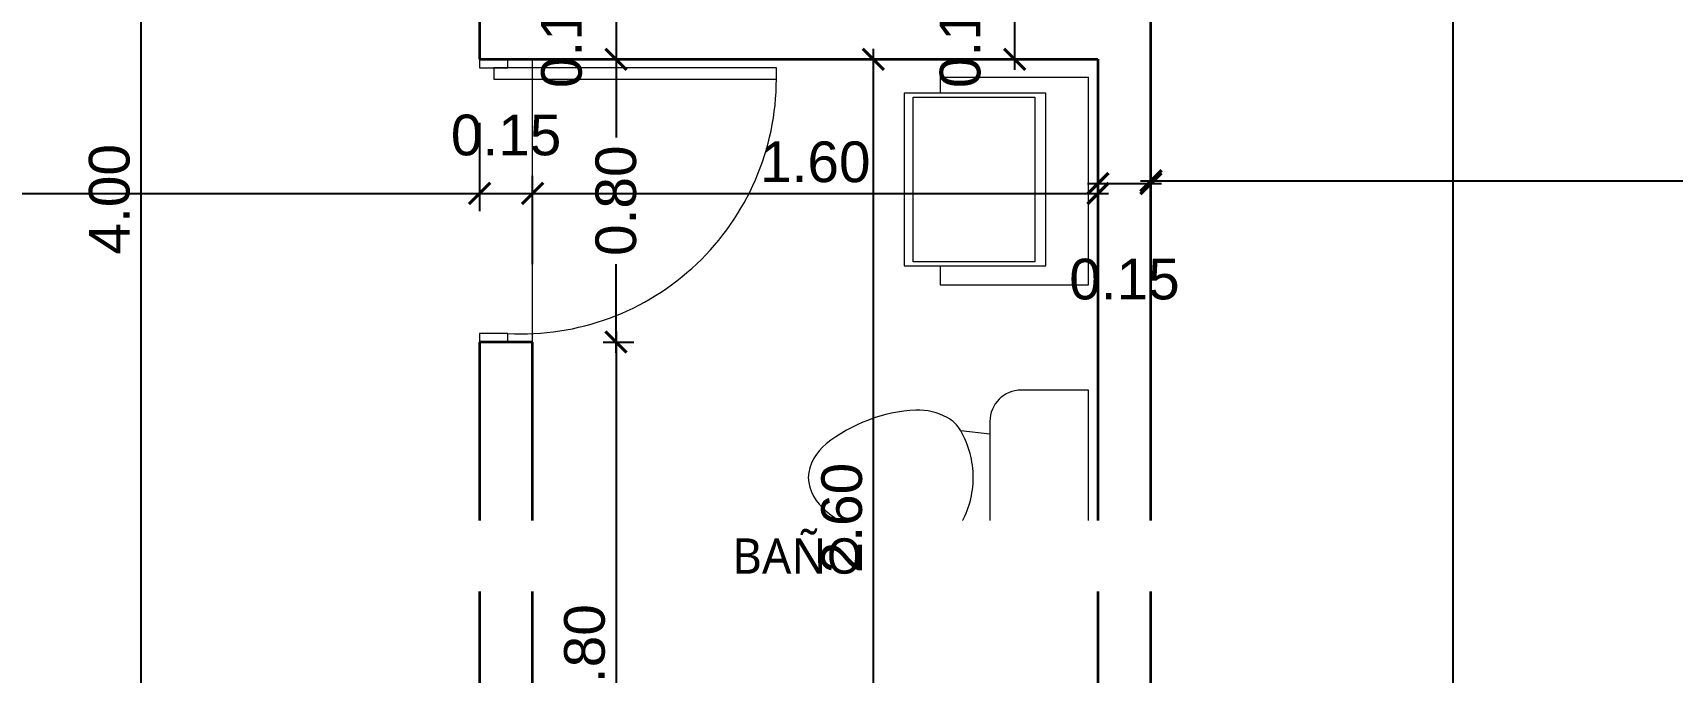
# Model space of a CAD drawing. Header units: feet. Extents: x -417 to 46, y -646 to -218.
# Drawn here: x -105.31 to -100.67, y -515.423 to -513.614 of the extents above; entities that cross this region are included whole.
import ezdxf

# ---------------------------------------------------------------- set-up
doc = ezdxf.new("R2010")
doc.units = ezdxf.units.FT
doc.header["$MEASUREMENT"] = 0
for name, color, linetype, lineweight in [('A-WALL', 4, 'Continuous', 25), ('closet', 8, 'Continuous', 5), ('DIM-COTAS', 1, 'Continuous', 5), ('I-FURN', 2, 'Continuous', 0), ('P-SANR-FIXT', 2, 'Continuous', 9), ('puertas', 8, 'Continuous', 9), ('TXT', 2, 'Continuous', 9)]:
    doc.layers.add(name, color=color, linetype=linetype, lineweight=lineweight)
doc.layers.add('DIM', color=10, linetype='Continuous')
doc.styles.add('ads', font='trebuc.ttf', dxfattribs={"height": 0.14})
doc.styles.get("Standard").update_dxf_attribs({"font": 'arial.ttf', "height": 0.115})
doc.dimstyles.new('KEILY', dxfattribs={"dimtxt": 0.115, "dimasz": 0.06, "dimexe": 0.05, "dimexo": 0.2, "dimgap": 0.03, "dimtad": 1, "dimzin": 1, "dimdsep": 46, "dimtxsty": 'Standard', "dimblk": 'ARCHTICK', "dimcen": 2.5, "dimdle": 0.03, "dimclrd": 256, "dimclre": 256, "dimclrt": 7, "dimadec": 0, "dimazin": 0, "dimtfac": 1, "dimtmove": 2, "dimatfit": 3, "dimfxl": 0.2, "dimfxlon": 1, "dimtolj": 1, "dimtzin": 1, "dimarcsym": 0})

# ---------------------------------------------------------------- blocks, each defined once
blk = doc.blocks.new('bath_sink_6127 - bath_sink_6127-V2-Nivel 1')
at = {"layer": 'I-FURN'}
for p, q in [((0.2933, 0.2974), (-0.1268, 0.2974)), ((-0.1268, 0.2974), (-0.1268, -0.29)), ((0.2933, 0.2442), (0.2933, 0.2974)), ((0.3949, 0.2442), (-0.0052, 0.2442)), ((-0.0052, 0.2442), (-0.0052, -0.2448)), ((0.0254, -0.2336), (0.0254, 0.233)), ((0.0254, 0.233), (0.3695, 0.233)), ((0.3695, 0.233), (0.3695, -0.2336)), ((0.3949, -0.2448), (0.3949, 0.2442)), ((-0.0052, -0.2448), (0.3949, -0.2448)), ((0.3695, -0.2336), (0.0254, -0.2336)), ((0.2933, -0.29), (0.2933, -0.2448)), ((0.2933, -0.29), (-0.1268, -0.29))]:
    blk.add_line(p, q, dxfattribs=at)
blk = doc.blocks.new('Toilet_-_Tank_-_3D_4840 - 17_ High_ Seat Not Visible-536545-Nivel 1')
at = {"layer": 'P-SANR-FIXT'}
for p, q in [((0.2476, 0.4889), (-0.2476, 0.4889)), ((-0.2476, 0.4889), (-0.2476, 0.2984)), ((0.2476, 0.2984), (0.2476, 0.4889)), ((-0.1587, 0.2096), (-0.1228, 0.2096)), ((-0.1228, 0.2096), (-0.1323, 0.127)), ((-0.1228, 0.2096), (0.1228, 0.2096)), ((0.1323, 0.127), (0.1228, 0.2096)), ((0.1228, 0.2096), (0.1588, 0.2096))]:
    blk.add_line(p, q, dxfattribs=at)
for centre, radius, start, end in [((-0.1587, 0.2984), 0.0889, 180, 270), ((0.1588, 0.2984), 0.0889, 270, 360), ((0.0005, -0.104), 0.2664, 90.1019, 119.8981), ((-0.0005, -0.104), 0.2664, 60.1019, 89.8981), ((-0.0827, 0.0408), 0.0995, 119.8981, 151.0596), ((0.0827, 0.0408), 0.0995, 28.9404, 60.1019), ((-0.0233, 0.0079), 0.1674, 151.0596, 182.709), ((0.0233, 0.0079), 0.1674, 357.291, 28.9404), ((0.2505, 0.0209), 0.4415, 182.709, 218.5058), ((-0.2505, 0.0209), 0.4415, 321.4942, 357.291), ((0.0113, -0.1694), 0.1359, 218.5058, 265.219), ((-0.0113, -0.1694), 0.1359, 274.781, 321.4942)]:
    blk.add_arc(centre, radius, start, end, dxfattribs=at)
blk = doc.blocks.new('A$C4D292AF4')
at = {"layer": 'puertas'}
for points in [[(0.03, 0.05), (0.07, 0.05), (0.07, 1.05), (0.03, 1.05)], [(0, 0), (0.03, 0), (0.03, 0.1), (0, 0.1)], [(0.97, 0), (1, 0), (1, 0.1), (0.97, 0.1)]]:
    blk.add_lwpolyline(points, close=True, dxfattribs=at)
blk.add_arc((0.0677, 0.1465), 0.9035, 357.04812, 89.85557, dxfattribs=at)
blk = doc.blocks.new('_ArchTick')
at = {"layer": 'DIM-COTAS', "color": 0, "const_width": 0.15}
blk.add_lwpolyline([(-0.5, -0.5), (0.5, 0.5)], dxfattribs=at)
blk = doc.blocks.new('*D2267')
at = {"layer": 'Defpoints', "color": 0, "transparency": 16777216}
for p in [(-105.0454, -512.0854), (-105.0041, -516.085), (-104.4954, -516.085)]:
    blk.add_point(p, dxfattribs=at)
at = {"layer": 'DIM', "lineweight": -2, "transparency": 16777216}
for p, q in [((-105.0041, -512.0554), (-105.0041, -516.115)), ((-105.0041, -512.0854), (-104.9541, -512.0854)), ((-104.8041, -516.085), (-105.0541, -516.085))]:
    blk.add_line(p, q, dxfattribs=at)
at = {"layer": 'DIM', "lineweight": -2, "transparency": 16777216, "xscale": 0.06, "yscale": 0.06, "zscale": 0.06}
for p, rotation in [((-105.0041, -512.0854), 90), ((-105.0041, -516.085), 270)]:
    blk.add_blockref('_ArchTick', p, dxfattribs=dict(at, rotation=rotation))
at = {"layer": 'DIM', "color": 7, "transparency": 16777216, "insert": (-105.0928, -514.0852), "char_height": 0.115, "attachment_point": 5, "rotation": 90}
blk.add_mtext('\\A1;4.00', dxfattribs=at)
blk = doc.blocks.new('*D2276')
at = {"layer": 'Defpoints', "color": 0, "transparency": 16777216}
for p in [(-103.0971, -513.5392), (-103.6593, -513.6892), (-103.0971, -513.6892)]:
    blk.add_point(p, dxfattribs=at)
at = {"layer": 'DIM', "lineweight": -2, "transparency": 16777216}
for p, q in [((-103.4593, -513.5392), (-103.7093, -513.5392)), ((-103.6593, -513.5092), (-103.6593, -513.7192)), ((-103.4593, -513.6892), (-103.7093, -513.6892))]:
    blk.add_line(p, q, dxfattribs=at)
at = {"layer": 'DIM', "lineweight": -2, "transparency": 16777216, "xscale": 0.06, "yscale": 0.06, "zscale": 0.06}
for p, rotation in [((-103.6593, -513.5392), 90), ((-103.6593, -513.6892), 270)]:
    blk.add_blockref('_ArchTick', p, dxfattribs=dict(at, rotation=rotation))
at = {"layer": 'DIM', "color": 7, "transparency": 16777216, "insert": (-103.813, -513.6142), "char_height": 0.115, "attachment_point": 5, "rotation": 90}
blk.add_mtext('\\A1;0.15', dxfattribs=at)
blk = doc.blocks.new('*D2277')
at = {"layer": 'Defpoints', "color": 0, "transparency": 16777216}
for p in [(-103.0971, -513.6892), (-103.8954, -514.4892), (-103.6593, -514.4892)]:
    blk.add_point(p, dxfattribs=at)
at = {"layer": 'DIM', "lineweight": -2, "transparency": 16777216}
for p, q in [((-103.6593, -513.6592), (-103.6593, -513.91)), ((-103.4593, -513.6892), (-103.7093, -513.6892)), ((-103.6593, -514.5192), (-103.6593, -514.2684)), ((-103.6954, -514.4892), (-103.6093, -514.4892))]:
    blk.add_line(p, q, dxfattribs=at)
at = {"layer": 'DIM', "lineweight": -2, "transparency": 16777216, "xscale": 0.06, "yscale": 0.06, "zscale": 0.06}
for p, rotation in [((-103.6593, -513.6892), 90), ((-103.6593, -514.4892), 270)]:
    blk.add_blockref('_ArchTick', p, dxfattribs=dict(at, rotation=rotation))
at = {"layer": 'DIM', "color": 7, "transparency": 16777216, "insert": (-103.6593, -514.0892), "char_height": 0.115, "attachment_point": 5, "rotation": 90}
blk.add_mtext('\\A1;0.80', dxfattribs=at)
blk = doc.blocks.new('*D2278')
at = {"layer": 'Defpoints', "color": 0, "transparency": 16777216}
for p in [(-103.8954, -514.4892), (-103.8954, -516.285), (-103.6593, -516.285)]:
    blk.add_point(p, dxfattribs=at)
at = {"layer": 'DIM', "lineweight": -2, "transparency": 16777216}
for p, q in [((-103.6593, -514.4592), (-103.6593, -516.315)), ((-103.6954, -514.4892), (-103.6093, -514.4892)), ((-103.6954, -516.285), (-103.6093, -516.285))]:
    blk.add_line(p, q, dxfattribs=at)
at = {"layer": 'DIM', "lineweight": -2, "transparency": 16777216, "xscale": 0.06, "yscale": 0.06, "zscale": 0.06}
for p, rotation in [((-103.6593, -514.4892), 90), ((-103.6593, -516.285), 270)]:
    blk.add_blockref('_ArchTick', p, dxfattribs=dict(at, rotation=rotation))
at = {"layer": 'DIM', "color": 7, "transparency": 16777216, "insert": (-103.748, -515.3871), "char_height": 0.115, "attachment_point": 5, "rotation": 90}
blk.add_mtext('\\A1;1.80', dxfattribs=at)
blk = doc.blocks.new('*D2282')
at = {"layer": 'Defpoints', "color": 0, "transparency": 16777216}
for p in [(-100.8067, -509.735), (-101.8954, -516.085), (-101.2915, -516.085)]:
    blk.add_point(p, dxfattribs=at)
at = {"layer": 'DIM', "lineweight": -2, "transparency": 16777216}
for p, q in [((-101.0915, -509.735), (-101.3415, -509.735)), ((-101.2915, -509.705), (-101.2915, -516.115)), ((-101.4915, -516.085), (-101.2415, -516.085))]:
    blk.add_line(p, q, dxfattribs=at)
at = {"layer": 'DIM', "lineweight": -2, "transparency": 16777216, "xscale": 0.06, "yscale": 0.06, "zscale": 0.06}
for p, rotation in [((-101.2915, -509.735), 90), ((-101.2915, -516.085), 270)]:
    blk.add_blockref('_ArchTick', p, dxfattribs=dict(at, rotation=rotation))
at = {"layer": 'DIM', "color": 7, "transparency": 16777216, "insert": (-101.3802, -512.91), "char_height": 0.115, "attachment_point": 5, "rotation": 90}
blk.add_mtext('\\A1;6.35', dxfattribs=at)
blk = doc.blocks.new('*D2347')
at = {"layer": 'Defpoints', "color": 0, "transparency": 16777216}
for p in [(-102.2954, -513.5392), (-102.5312, -513.6892), (-102.2954, -513.6892)]:
    blk.add_point(p, dxfattribs=at)
at = {"layer": 'DIM', "lineweight": -2, "transparency": 16777216}
for p, q in [((-102.4954, -513.5392), (-102.5812, -513.5392)), ((-102.5312, -513.5092), (-102.5312, -513.7192)), ((-102.4954, -513.6892), (-102.5812, -513.6892))]:
    blk.add_line(p, q, dxfattribs=at)
at = {"layer": 'DIM', "lineweight": -2, "transparency": 16777216, "xscale": 0.06, "yscale": 0.06, "zscale": 0.06}
for p, rotation in [((-102.5312, -513.5392), 90), ((-102.5312, -513.6892), 270)]:
    blk.add_blockref('_ArchTick', p, dxfattribs=dict(at, rotation=rotation))
at = {"layer": 'DIM', "color": 7, "transparency": 16777216, "insert": (-102.685, -513.6142), "char_height": 0.115, "attachment_point": 5, "rotation": 90}
blk.add_mtext('\\A1;0.15', dxfattribs=at)
blk = doc.blocks.new('*D2348')
at = {"layer": 'Defpoints', "color": 0, "transparency": 16777216}
for p in [(-102.2954, -513.6892), (-102.9312, -516.285), (-102.2954, -516.285)]:
    blk.add_point(p, dxfattribs=at)
at = {"layer": 'DIM', "lineweight": -2, "transparency": 16777216}
for p, q in [((-102.9312, -513.6592), (-102.9312, -516.315)), ((-102.7312, -513.6892), (-102.9812, -513.6892)), ((-102.7312, -516.285), (-102.9812, -516.285))]:
    blk.add_line(p, q, dxfattribs=at)
at = {"layer": 'DIM', "lineweight": -2, "transparency": 16777216, "xscale": 0.06, "yscale": 0.06, "zscale": 0.06}
for p, rotation in [((-102.9312, -513.6892), 90), ((-102.9312, -516.285), 270)]:
    blk.add_blockref('_ArchTick', p, dxfattribs=dict(at, rotation=rotation))
at = {"layer": 'DIM', "color": 7, "transparency": 16777216, "insert": (-103.02, -514.9871), "char_height": 0.115, "attachment_point": 5, "rotation": 90}
blk.add_mtext('\\A1;2.60', dxfattribs=at)
blk = doc.blocks.new('*D2360')
at = {"layer": 'Defpoints', "color": 0, "transparency": 16777216}
for p in [(-108.0454, -513.535), (-104.0454, -513.667), (-104.0454, -514.0687)]:
    blk.add_point(p, dxfattribs=at)
at = {"layer": 'DIM', "lineweight": -2, "transparency": 16777216}
for p, q in [((-108.0454, -513.8687), (-108.0454, -514.1187)), ((-104.0454, -513.8687), (-104.0454, -514.1187)), ((-108.0754, -514.0687), (-104.0154, -514.0687))]:
    blk.add_line(p, q, dxfattribs=at)
at = {"layer": 'DIM', "lineweight": -2, "transparency": 16777216, "xscale": 0.06, "yscale": 0.06, "zscale": 0.06, "rotation": 180}
blk.add_blockref('_ArchTick', (-108.0454, -514.0687), dxfattribs=at)
at = {"layer": 'DIM', "lineweight": -2, "transparency": 16777216, "xscale": 0.06, "yscale": 0.06, "zscale": 0.06}
blk.add_blockref('_ArchTick', (-104.0454, -514.0687), dxfattribs=at)
at = {"layer": 'DIM', "color": 7, "transparency": 16777216, "insert": (-106.0454, -513.98), "char_height": 0.115, "attachment_point": 5}
blk.add_mtext('\\A1;4.00', dxfattribs=at)
blk = doc.blocks.new('*D2361')
at = {"layer": 'Defpoints', "color": 0, "transparency": 16777216}
for p in [(-104.0454, -513.667), (-103.8954, -514.0687), (-103.8954, -514.4892)]:
    blk.add_point(p, dxfattribs=at)
at = {"layer": 'DIM', "lineweight": -2, "transparency": 16777216}
for p, q in [((-104.0454, -513.8687), (-104.0454, -514.1187)), ((-103.8954, -514.2687), (-103.8954, -514.0187)), ((-104.0754, -514.0687), (-103.8654, -514.0687))]:
    blk.add_line(p, q, dxfattribs=at)
at = {"layer": 'DIM', "lineweight": -2, "transparency": 16777216, "xscale": 0.06, "yscale": 0.06, "zscale": 0.06, "rotation": 180}
blk.add_blockref('_ArchTick', (-104.0454, -514.0687), dxfattribs=at)
at = {"layer": 'DIM', "lineweight": -2, "transparency": 16777216, "xscale": 0.06, "yscale": 0.06, "zscale": 0.06}
blk.add_blockref('_ArchTick', (-103.8954, -514.0687), dxfattribs=at)
at = {"layer": 'DIM', "color": 7, "transparency": 16777216, "insert": (-103.9704, -513.9041), "char_height": 0.115, "attachment_point": 5}
blk.add_mtext('\\A1;0.15', dxfattribs=at)
blk = doc.blocks.new('*D2362')
at = {"layer": 'Defpoints', "color": 0, "transparency": 16777216}
for p in [(-102.2954, -513.6892), (-102.2954, -514.0687), (-103.8954, -514.4892)]:
    blk.add_point(p, dxfattribs=at)
at = {"layer": 'DIM', "lineweight": -2, "transparency": 16777216}
for p, q in [((-102.2954, -513.8892), (-102.2954, -514.1187)), ((-103.8954, -514.2687), (-103.8954, -514.0187)), ((-103.9254, -514.0687), (-102.2654, -514.0687))]:
    blk.add_line(p, q, dxfattribs=at)
at = {"layer": 'DIM', "lineweight": -2, "transparency": 16777216, "xscale": 0.06, "yscale": 0.06, "zscale": 0.06, "rotation": 180}
blk.add_blockref('_ArchTick', (-103.8954, -514.0687), dxfattribs=at)
at = {"layer": 'DIM', "lineweight": -2, "transparency": 16777216, "xscale": 0.06, "yscale": 0.06, "zscale": 0.06}
blk.add_blockref('_ArchTick', (-102.2954, -514.0687), dxfattribs=at)
at = {"layer": 'DIM', "color": 7, "transparency": 16777216, "insert": (-103.0954, -513.98), "char_height": 0.115, "attachment_point": 5}
blk.add_mtext('\\A1;1.60', dxfattribs=at)
blk = doc.blocks.new('*D2363')
at = {"layer": 'Defpoints', "color": 0, "transparency": 16777216}
for p in [(-102.2954, -513.6892), (-102.1454, -513.7889), (-102.1454, -514.0407)]:
    blk.add_point(p, dxfattribs=at)
at = {"layer": 'DIM', "lineweight": -2, "transparency": 16777216}
for p, q in [((-102.2954, -513.8892), (-102.2954, -514.0907)), ((-102.1454, -513.9889), (-102.1454, -514.0907)), ((-102.3254, -514.0407), (-102.1154, -514.0407))]:
    blk.add_line(p, q, dxfattribs=at)
at = {"layer": 'DIM', "lineweight": -2, "transparency": 16777216, "xscale": 0.06, "yscale": 0.06, "zscale": 0.06, "rotation": 180}
blk.add_blockref('_ArchTick', (-102.2954, -514.0407), dxfattribs=at)
at = {"layer": 'DIM', "lineweight": -2, "transparency": 16777216, "xscale": 0.06, "yscale": 0.06, "zscale": 0.06}
blk.add_blockref('_ArchTick', (-102.1454, -514.0407), dxfattribs=at)
at = {"layer": 'DIM', "color": 7, "transparency": 16777216, "insert": (-102.2204, -514.3118), "char_height": 0.115, "attachment_point": 5}
blk.add_mtext('\\A1;0.15', dxfattribs=at)
blk = doc.blocks.new('*D2364')
at = {"layer": 'Defpoints', "color": 0, "transparency": 16777216}
for p in [(-102.1454, -513.7889), (-98.7954, -513.9552), (-98.7954, -514.0329)]:
    blk.add_point(p, dxfattribs=at)
at = {"layer": 'DIM', "lineweight": -2, "transparency": 16777216}
for p, q in [((-102.1454, -513.9889), (-102.1454, -514.0829)), ((-102.1754, -514.0329), (-98.7654, -514.0329)), ((-98.7954, -514.0329), (-98.7954, -514.0829))]:
    blk.add_line(p, q, dxfattribs=at)
at = {"layer": 'DIM', "lineweight": -2, "transparency": 16777216, "xscale": 0.06, "yscale": 0.06, "zscale": 0.06, "rotation": 180}
blk.add_blockref('_ArchTick', (-102.1454, -514.0329), dxfattribs=at)
at = {"layer": 'DIM', "lineweight": -2, "transparency": 16777216, "xscale": 0.06, "yscale": 0.06, "zscale": 0.06}
blk.add_blockref('_ArchTick', (-98.7954, -514.0329), dxfattribs=at)
at = {"layer": 'DIM', "color": 7, "transparency": 16777216, "insert": (-100.4704, -513.9441), "char_height": 0.115, "attachment_point": 5}
blk.add_mtext('\\A1;3.35', dxfattribs=at)

msp = doc.modelspace()

# ---------------------------------------------------------------- linework, layer by layer
at = {"layer": 'A-WALL', "lineweight": 35, "extrusion": (-2.36783e-12, 8.94772e-16, -1)}
for p, q in [((-102.1454, -516.035), (-102.1454, -510.935)), ((-104.0454, -513.5392), (-104.0454, -513.6892)), ((-104.0454, -513.6892), (-102.2954, -513.6892)), ((-102.2954, -513.6892), (-102.2954, -516.285)), ((-103.8954, -514.4892), (-104.0454, -514.4892)), ((-104.0454, -514.4892), (-104.0454, -516.085)), ((-103.8954, -516.285), (-103.8954, -514.4892))]:
    msp.add_line(p, q, dxfattribs=at)
at = {"layer": 'closet'}
msp.add_line((-103.8954, -514.4892), (-103.8954, -513.6892), dxfattribs=at)

# ---------------------------------------------------------------- block references
at = {"layer": 'I-FURN', "extrusion": (-2.36783e-12, 8.94772e-16, -1), "xscale": -1, "rotation": 180}
msp.add_blockref('bath_sink_6127 - bath_sink_6127-V2-Nivel 1', (102.4486, -514.0295), dxfattribs=at)
at = {"layer": 'P-SANR-FIXT', "extrusion": (-2.36783e-12, 8.94772e-16, -1), "xscale": -1, "rotation": 90}
msp.add_blockref('Toilet_-_Tank_-_3D_4840 - 17_ High_ Seat Not Visible-536545-Nivel 1', (102.8108, -514.8725), dxfattribs=at)
at = {"layer": 'puertas', "extrusion": (-2.36783e-12, 8.94772e-16, -1), "xscale": -0.8000000000000114, "yscale": 0.7999999999999972, "zscale": 0.7999999999999995, "rotation": 90.00000000000199}
msp.add_blockref('A$C4D292AF4', (104.0454, -513.6892), dxfattribs=at)

# ---------------------------------------------------------------- dimensions: what is measured, and where the dimension line sits
at = {"layer": 'DIM'}
for base, p1, p2, picture, middle in [((-103.6593, -513.6892), (-103.0971, -513.5392), (-103.0971, -513.6892), '*D2276', (-103.813, -513.6142)), ((-102.5312, -513.6892), (-102.2954, -513.5392), (-102.2954, -513.6892), '*D2347', (-102.685, -513.6142))]:
    dim = msp.add_linear_dim(base=base, p1=p1, p2=p2, angle=90, dimstyle='KEILY', dxfattribs=at)
    dim.commit()
    dim.dimension.update_dxf_attribs({"geometry": picture, "text_midpoint": middle})
for base, p1, p2, picture, middle in [((-104.0454, -514.0687), (-108.0454, -513.535), (-104.0454, -513.667), '*D2360', (-106.0454, -513.98)), ((-102.2954, -514.0687), (-103.8954, -514.4892), (-102.2954, -513.6892), '*D2362', (-103.0954, -513.98)), ((-102.1454, -514.0407), (-102.2954, -513.6892), (-102.1454, -513.7889), '*D2363', (-102.2204, -514.3118)), ((-98.7954, -514.0329), (-102.1454, -513.7889), (-98.7954, -513.9552), '*D2364', (-100.4704, -513.9441))]:
    dim = msp.add_linear_dim(base=base, p1=p1, p2=p2, dimstyle='KEILY', dxfattribs=at)
    dim.commit()
    dim.dimension.update_dxf_attribs({"geometry": picture, "text_midpoint": middle})
dim = msp.add_linear_dim(base=(-103.8954, -514.0687), p1=(-104.0454, -513.667), p2=(-103.8954, -514.4892), dimstyle='KEILY', dxfattribs=at)
dim.commit()
dim.dimension.update_dxf_attribs({"geometry": '*D2361', "text_midpoint": (-103.9704, -513.9041), "dimtype": 160})
dim = msp.add_linear_dim(base=(-103.6593, -514.4892), p1=(-103.0971, -513.6892), p2=(-103.8954, -514.4892), angle=90, dimstyle='KEILY', dxfattribs=at)
dim.commit()
dim.dimension.update_dxf_attribs({"geometry": '*D2277', "text_midpoint": (-103.6593, -514.0892), "dimtype": 160})

# ---------------------------------------------------------------- next in the draw order: texts
at = {"layer": 'TXT', "insert": (-103.1466, -515.0445), "char_height": 0.1, "width": 2.838, "attachment_point": 2, "style": 'ads', "bg_fill": 2}
msp.add_mtext('BAÑO', dxfattribs=at)

# ---------------------------------------------------------------- next in the draw order: dimensions: what is measured, and where the dimension line sits
at = {"layer": 'DIM'}
for base, p1, p2, picture, middle in [((-101.2915, -516.085), (-100.8067, -509.735), (-101.8954, -516.085), '*D2282', (-101.3802, -512.91)), ((-105.0041, -516.085), (-105.0454, -512.0854), (-104.4954, -516.085), '*D2267', (-105.0928, -514.0852)), ((-102.9312, -516.285), (-102.2954, -513.6892), (-102.2954, -516.285), '*D2348', (-103.02, -514.9871)), ((-103.6593, -516.285), (-103.8954, -514.4892), (-103.8954, -516.285), '*D2278', (-103.748, -515.3871))]:
    dim = msp.add_linear_dim(base=base, p1=p1, p2=p2, angle=90, dimstyle='KEILY', dxfattribs=at)
    dim.commit()
    dim.dimension.update_dxf_attribs({"geometry": picture, "text_midpoint": middle})

doc.saveas('drawing.dxf')
